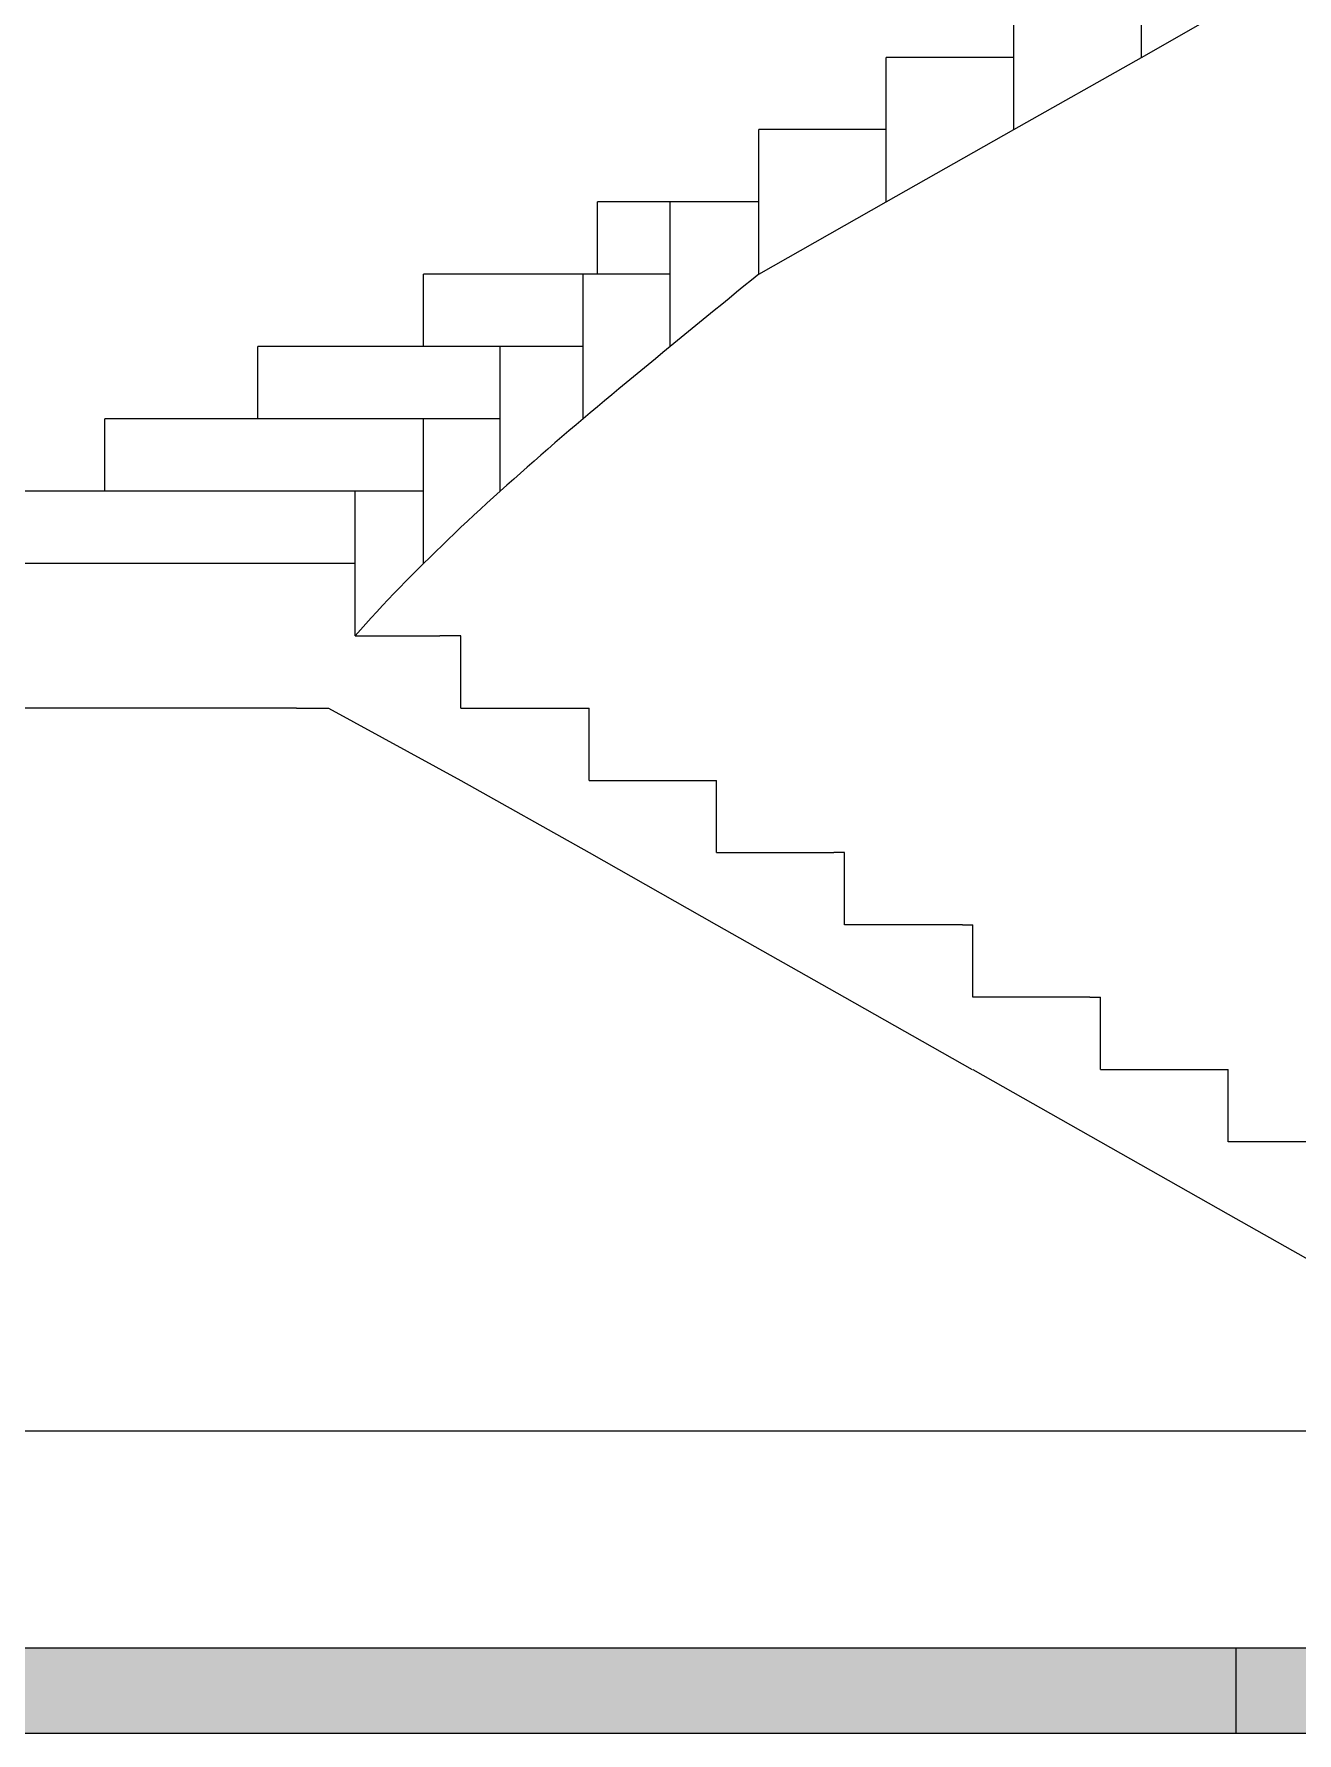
# Model space of a CAD drawing. Header units: metres. Extents: x 294 to 1101, y -498 to -355.
# Drawn here: x 612.499 to 615.47, y -471.395 to -467.4 of the extents above; entities that cross this region are included whole.
import ezdxf

# ---------------------------------------------------------------- set-up
doc = ezdxf.new("R2010")
doc.units = ezdxf.units.M
doc.layers.add('19-JARDINERIA', color=80, linetype='Continuous', lineweight=0)
doc.layers.add('wall', color=7, linetype='Continuous', lineweight=25)
doc.layers.add('SectionCutEdges', color=7, linetype='Continuous')

msp = doc.modelspace()

# ---------------------------------------------------------------- hatches: boundary and pattern name
at = {"layer": 'wall'}
h = msp.add_hatch(color=256, dxfattribs=at)
h.dxf.hatch_style = 1
h.paths.add_polyline_path([(615.3262, -471.1949), (615.143, -471.1949), (614.8457, -471.1949), (614.6853, -471.1949), (614.6423, -471.1949), (614.5417, -471.1949), (614.4315, -471.1949), (614.0984, -471.1949), (613.7671, -471.1949), (613.4389, -471.1949), (613.3219, -471.1949), (613.1152, -471.1949), (613.0181, -471.1949), (612.9717, -471.1949), (611.8644, -471.1949), (611.0483, -471.1949), (605.0948, -471.1949), (604.2469, -471.1949), (604.2469, -471.3949), (615.3262, -471.3949)])
h = msp.add_hatch(color=256, dxfattribs=at)
h.dxf.hatch_style = 1
h.paths.add_polyline_path([(630.3583, -471.1949), (626.3855, -471.1949), (625.9803, -471.1949), (625.9791, -471.1949), (625.9774, -471.1949), (625.9757, -471.1949), (625.9739, -471.1949), (625.9721, -471.1949), (625.9702, -471.1949), (625.9683, -471.1949), (625.9664, -471.1949), (625.9645, -471.1949), (625.9626, -471.1949), (625.9606, -471.1949), (625.9587, -471.1949), (625.9568, -471.1949), (625.9549, -471.1949), (625.9531, -471.1949), (625.9512, -471.1949), (625.9495, -471.1949), (625.9477, -471.1949), (625.9461, -471.1949), (625.9445, -471.1949), (625.943, -471.1949), (625.5182, -471.1949), (625.5167, -471.1949), (625.5154, -471.1949), (625.5141, -471.1949), (625.5129, -471.1949), (625.5119, -471.1949), (625.5109, -471.1949), (625.51, -471.1949), (625.5093, -471.1949), (625.5086, -471.1949), (625.5081, -471.1949), (625.5077, -471.1949), (625.5074, -471.1949), (625.5072, -471.1949), (625.5072, -471.1949), (625.1074, -471.1949), (620.6804, -471.1949), (618.3734, -471.1949), (617.7511, -471.1949), (617.4254, -471.1949), (617.4195, -471.1949), (617.4161, -471.1949), (617.4105, -471.1949), (617.4101, -471.1949), (617.1279, -471.1949), (617.1214, -471.1949), (617.1149, -471.1949), (617.1084, -471.1949), (617.102, -471.1949), (617.0958, -471.1949), (617.0897, -471.1949), (617.0837, -471.1949), (617.0779, -471.1949), (617.0724, -471.1949), (617.067, -471.1949), (617.0572, -471.1949), (617.0486, -471.1949), (617.0413, -471.1949), (617.0382, -471.1949), (617.0313, -471.1949), (617.0298, -471.1949), (617.0288, -471.1949), (617.0281, -471.1949), (617.0279, -471.1949), (615.3262, -471.1949), (615.3262, -471.3949), (630.3583, -471.3949)])

# ---------------------------------------------------------------- linework, layer by layer
for p, q in [((613.0644, -470.6849), (611.2483, -470.6849)), ((612.5318, -470.6849), (612.1382, -470.6849)), ((612.766, -470.6849), (612.4053, -470.6849)), ((612.5418, -470.6849), (612.4111, -470.6849)), ((612.579, -470.6849), (612.4513, -470.6849)), ((612.5976, -470.6849), (612.4714, -470.6849)), ((612.5266, -470.6849), (612.5264, -470.6849)), ((612.5264, -470.6849), (612.5264, -470.6849)), ((612.5269, -470.6849), (612.5266, -470.6849)), ((612.5273, -470.6849), (612.5269, -470.6849)), ((612.5278, -470.6849), (612.5273, -470.6849)), ((612.5285, -470.6849), (612.5278, -470.6849)), ((612.5292, -470.6849), (612.5285, -470.6849)), ((612.53, -470.6849), (612.5292, -470.6849)), ((612.531, -470.6849), (612.53, -470.6849)), ((612.5318, -470.6849), (612.531, -470.6849)), ((612.532, -470.6849), (612.5318, -470.6849)), ((612.5537, -470.6849), (612.5318, -470.6849)), ((612.5332, -470.6849), (612.532, -470.6849)), ((612.5344, -470.6849), (612.5332, -470.6849)), ((612.5357, -470.6849), (612.5344, -470.6849)), ((612.5371, -470.6849), (612.5357, -470.6849)), ((612.5385, -470.6849), (612.5371, -470.6849)), ((612.54, -470.6849), (612.5385, -470.6849)), ((612.5416, -470.6849), (612.54, -470.6849)), ((612.5432, -470.6849), (612.5416, -470.6849)), ((612.6642, -470.6849), (612.5418, -470.6849)), ((612.5449, -470.6849), (612.5432, -470.6849)), ((612.5466, -470.6849), (612.5449, -470.6849)), ((612.5484, -470.6849), (612.5466, -470.6849)), ((612.5501, -470.6849), (612.5484, -470.6849)), ((612.5519, -470.6849), (612.5501, -470.6849)), ((612.5537, -470.6849), (612.5519, -470.6849)), ((612.5555, -470.6849), (612.5537, -470.6849)), ((612.5756, -470.6849), (612.5537, -470.6849)), ((612.5707, -470.6849), (612.5537, -470.6849)), ((612.5573, -470.6849), (612.5555, -470.6849)), ((612.559, -470.6849), (612.5573, -470.6849)), ((612.5608, -470.6849), (612.559, -470.6849)), ((612.5625, -470.6849), (612.5608, -470.6849)), ((612.5641, -470.6849), (612.5625, -470.6849)), ((612.5658, -470.6849), (612.5641, -470.6849)), ((612.5674, -470.6849), (612.5658, -470.6849)), ((612.5689, -470.6849), (612.5674, -470.6849)), ((612.5703, -470.6849), (612.5689, -470.6849)), ((612.5707, -470.6849), (612.5703, -470.6849)), ((612.5717, -470.6849), (612.5707, -470.6849)), ((612.6356, -470.6849), (612.5707, -470.6849)), ((612.573, -470.6849), (612.5717, -470.6849)), ((612.5742, -470.6849), (612.573, -470.6849)), ((612.5754, -470.6849), (612.5742, -470.6849)), ((612.5764, -470.6849), (612.5754, -470.6849)), ((613.0435, -470.6849), (612.5756, -470.6849)), ((612.5774, -470.6849), (612.5764, -470.6849)), ((612.5782, -470.6849), (612.5774, -470.6849)), ((612.5789, -470.6849), (612.5782, -470.6849)), ((612.5796, -470.6849), (612.5789, -470.6849)), ((612.6986, -470.6849), (612.579, -470.6849)), ((612.5801, -470.6849), (612.5796, -470.6849)), ((612.5805, -470.6849), (612.5801, -470.6849)), ((612.5808, -470.6849), (612.5805, -470.6849)), ((612.581, -470.6849), (612.5808, -470.6849)), ((612.581, -470.6849), (612.581, -470.6849)), ((612.7158, -470.6849), (612.5976, -470.6849)), ((612.724, -470.6849), (612.6356, -470.6849)), ((612.6642, -470.6849), (612.6639, -470.6849)), ((612.6721, -470.6849), (612.6639, -470.6849)), ((612.6986, -470.6849), (612.6642, -470.6849)), ((612.6721, -470.6849), (612.6642, -470.6849)), ((612.6795, -470.6849), (612.6721, -470.6849)), ((612.729, -470.6849), (612.6721, -470.6849)), ((612.729, -470.6849), (612.6795, -470.6849)), ((612.7158, -470.6849), (612.6986, -470.6849)), ((612.7136, -470.6849), (612.6986, -470.6849)), ((612.8543, -470.6849), (612.7136, -470.6849)), ((613.0129, -470.6849), (612.7158, -470.6849)), ((612.7306, -470.6849), (612.7158, -470.6849)), ((612.766, -470.6849), (612.724, -470.6849)), ((612.8, -470.6849), (612.729, -470.6849)), ((612.8123, -470.6849), (612.729, -470.6849)), ((612.8697, -470.6849), (612.7306, -470.6849)), ((613.1904, -470.6849), (612.766, -470.6849)), ((612.8186, -470.6849), (612.766, -470.6849)), ((612.8123, -470.6849), (612.8, -470.6849)), ((612.8235, -470.6849), (612.8123, -470.6849)), ((612.8748, -470.6849), (612.8123, -470.6849)), ((612.9189, -470.6849), (612.8186, -470.6849)), ((612.8748, -470.6849), (612.8235, -470.6849)), ((613.0006, -470.6849), (612.8543, -470.6849)), ((613.0143, -470.6849), (612.8697, -470.6849)), ((612.9414, -470.6849), (612.8748, -470.6849)), ((612.9581, -470.6849), (612.8748, -470.6849)), ((613.0129, -470.6849), (612.9189, -470.6849)), ((612.9581, -470.6849), (612.9414, -470.6849)), ((612.9733, -470.6849), (612.9581, -470.6849)), ((613.0247, -470.6849), (612.9581, -470.6849)), ((613.0206, -470.6849), (612.9717, -470.6849)), ((613.0247, -470.6849), (612.9733, -470.6849)), ((613.0511, -470.6849), (613.0006, -470.6849)), ((613.3629, -470.6849), (613.0129, -470.6849)), ((613.0246, -470.6849), (613.0129, -470.6849)), ((613.0642, -470.6849), (613.0143, -470.6849)), ((613.0671, -470.6849), (613.0181, -470.6849)), ((613.0435, -470.6849), (613.0206, -470.6849)), ((613.025, -470.6849), (613.0244, -470.6849)), ((613.1352, -470.6849), (613.0246, -470.6849)), ((613.025, -470.6849), (613.0247, -470.6849)), ((613.0876, -470.6849), (613.025, -470.6849)), ((613.1088, -470.6849), (613.025, -470.6849)), ((613.0511, -470.6849), (613.025, -470.6849)), ((613.0671, -470.6849), (613.0435, -470.6849)), ((613.0742, -470.6849), (613.0435, -470.6849)), ((613.0642, -470.6849), (613.0511, -470.6849)), ((613.152, -470.6849), (613.0511, -470.6849)), ((613.2898, -470.6849), (613.0642, -470.6849)), ((613.1639, -470.6849), (613.0642, -470.6849)), ((614.2644, -470.6849), (613.0644, -470.6849)), ((613.1152, -470.6849), (613.0671, -470.6849)), ((613.0693, -470.6849), (613.0671, -470.6849)), ((613.1252, -470.6849), (613.0693, -470.6849)), ((613.1322, -470.6849), (613.0742, -470.6849)), ((613.1088, -470.6849), (613.0876, -470.6849)), ((613.1282, -470.6849), (613.1088, -470.6849)), ((613.1785, -470.6849), (613.1088, -470.6849)), ((613.1673, -470.6849), (613.1152, -470.6849)), ((613.1679, -470.6849), (613.1152, -470.6849)), ((613.1297, -470.6849), (613.1152, -470.6849)), ((613.1855, -470.6849), (613.1252, -470.6849)), ((613.1785, -470.6849), (613.1282, -470.6849)), ((613.1371, -470.6849), (613.1297, -470.6849)), ((613.1904, -470.6849), (613.1322, -470.6849)), ((613.2502, -470.6849), (613.1352, -470.6849)), ((613.1588, -470.6849), (613.1371, -470.6849)), ((613.3076, -470.6849), (613.152, -470.6849)), ((613.1901, -470.6849), (613.1588, -470.6849)), ((613.3177, -470.6849), (613.1639, -470.6849)), ((613.1679, -470.6849), (613.1673, -470.6849)), ((613.1869, -470.6849), (613.1679, -470.6849)), ((613.1685, -470.6849), (613.1679, -470.6849)), ((613.1869, -470.6849), (613.1685, -470.6849)), ((613.2379, -470.6849), (613.1785, -470.6849)), ((613.2639, -470.6849), (613.1785, -470.6849)), ((613.2117, -470.6849), (613.1855, -470.6849)), ((613.2235, -470.6849), (613.1869, -470.6849)), ((613.2248, -470.6849), (613.1869, -470.6849)), ((613.2019, -470.6849), (613.1901, -470.6849)), ((613.2117, -470.6849), (613.1904, -470.6849)), ((613.1944, -470.6849), (613.1904, -470.6849)), ((613.2606, -470.6849), (613.1944, -470.6849)), ((613.253, -470.6849), (613.2117, -470.6849)), ((613.2499, -470.6849), (613.2117, -470.6849)), ((613.2248, -470.6849), (613.2235, -470.6849)), ((613.2491, -470.6849), (613.2248, -470.6849)), ((613.2261, -470.6849), (613.2248, -470.6849)), ((613.2491, -470.6849), (613.2261, -470.6849)), ((613.2639, -470.6849), (613.2379, -470.6849)), ((613.2835, -470.6849), (613.2491, -470.6849)), ((613.2857, -470.6849), (613.2491, -470.6849)), ((613.3183, -470.6849), (613.2499, -470.6849)), ((613.2898, -470.6849), (613.2502, -470.6849)), ((613.3304, -470.6849), (613.2606, -470.6849)), ((613.2875, -470.6849), (613.2639, -470.6849)), ((613.336, -470.6849), (613.2639, -470.6849)), ((613.2857, -470.6849), (613.2835, -470.6849)), ((613.3132, -470.6849), (613.2857, -470.6849)), ((613.2877, -470.6849), (613.2857, -470.6849)), ((613.336, -470.6849), (613.2875, -470.6849)), ((613.3132, -470.6849), (613.2877, -470.6849)), ((613.5552, -470.6849), (613.2898, -470.6849)), ((613.369, -470.6849), (613.2898, -470.6849)), ((613.4316, -470.6849), (613.3076, -470.6849)), ((613.3471, -470.6849), (613.3132, -470.6849)), ((613.3502, -470.6849), (613.3132, -470.6849)), ((613.4402, -470.6849), (613.3177, -470.6849)), ((613.3799, -470.6849), (613.3183, -470.6849)), ((613.3629, -470.6849), (613.3304, -470.6849)), ((613.3918, -470.6849), (613.336, -470.6849)), ((613.4144, -470.6849), (613.336, -470.6849)), ((613.3502, -470.6849), (613.3471, -470.6849)), ((613.3803, -470.6849), (613.3502, -470.6849)), ((613.3531, -470.6849), (613.3502, -470.6849)), ((613.3803, -470.6849), (613.3531, -470.6849)), ((613.3799, -470.6849), (613.3629, -470.6849)), ((613.4036, -470.6849), (613.3629, -470.6849)), ((613.4913, -470.6849), (613.369, -470.6849)), ((613.4141, -470.6849), (613.3799, -470.6849)), ((613.3903, -470.6849), (613.3799, -470.6849)), ((613.4141, -470.6849), (613.3803, -470.6849)), ((613.4182, -470.6849), (613.3803, -470.6849)), ((613.4656, -470.6849), (613.3903, -470.6849)), ((613.4143, -470.6849), (613.3918, -470.6849)), ((613.4799, -470.6849), (613.4036, -470.6849)), ((613.4143, -470.6849), (613.4141, -470.6849)), ((613.4182, -470.6849), (613.4141, -470.6849)), ((613.4144, -470.6849), (613.4143, -470.6849)), ((613.4226, -470.6849), (613.4143, -470.6849)), ((613.4316, -470.6849), (613.4144, -470.6849)), ((613.4226, -470.6849), (613.4144, -470.6849)), ((613.4503, -470.6849), (613.4182, -470.6849)), ((613.4219, -470.6849), (613.4182, -470.6849)), ((613.4503, -470.6849), (613.4219, -470.6849)), ((613.4506, -470.6849), (613.4226, -470.6849)), ((613.4967, -470.6849), (613.4226, -470.6849)), ((613.467, -470.6849), (613.4316, -470.6849)), ((613.4402, -470.6849), (613.4316, -470.6849)), ((613.5887, -470.6849), (613.4402, -470.6849)), ((613.4752, -470.6849), (613.4402, -470.6849)), ((613.4532, -470.6849), (613.4422, -470.6849)), ((613.4842, -470.6849), (613.4503, -470.6849)), ((613.4892, -470.6849), (613.4503, -470.6849)), ((613.4967, -470.6849), (613.4506, -470.6849)), ((613.4589, -470.6849), (613.4532, -470.6849)), ((613.4779, -470.6849), (613.4589, -470.6849)), ((613.5438, -470.6849), (613.4656, -470.6849)), ((613.6293, -470.6849), (613.467, -470.6849)), ((613.6356, -470.6849), (613.4752, -470.6849)), ((613.5017, -470.6849), (613.4779, -470.6849)), ((613.5552, -470.6849), (613.4799, -470.6849)), ((613.4892, -470.6849), (613.4842, -470.6849)), ((613.5231, -470.6849), (613.4892, -470.6849)), ((613.494, -470.6849), (613.4892, -470.6849)), ((613.5887, -470.6849), (613.4913, -470.6849)), ((613.5231, -470.6849), (613.494, -470.6849)), ((613.5487, -470.6849), (613.4967, -470.6849)), ((613.5844, -470.6849), (613.4967, -470.6849)), ((613.5036, -470.6849), (613.5017, -470.6849)), ((613.557, -470.6849), (613.5231, -470.6849)), ((613.5631, -470.6849), (613.5231, -470.6849)), ((613.5685, -470.6849), (613.5438, -470.6849)), ((613.5844, -470.6849), (613.5487, -470.6849)), ((613.5685, -470.6849), (613.5552, -470.6849)), ((613.5591, -470.6849), (613.5552, -470.6849)), ((613.5631, -470.6849), (613.557, -470.6849)), ((613.6406, -470.6849), (613.5591, -470.6849)), ((613.5986, -470.6849), (613.5631, -470.6849)), ((613.5689, -470.6849), (613.5631, -470.6849)), ((613.5944, -470.6849), (613.5685, -470.6849)), ((613.6247, -470.6849), (613.5685, -470.6849)), ((613.5986, -470.6849), (613.5689, -470.6849)), ((613.6168, -470.6849), (613.5844, -470.6849)), ((613.6599, -470.6849), (613.5844, -470.6849)), ((613.7636, -470.6849), (613.5887, -470.6849)), ((613.6165, -470.6849), (613.5887, -470.6849)), ((613.6324, -470.6849), (613.5986, -470.6849)), ((613.6395, -470.6849), (613.5986, -470.6849)), ((613.744, -470.6849), (613.6165, -470.6849)), ((613.6599, -470.6849), (613.6168, -470.6849)), ((613.7079, -470.6849), (613.6247, -470.6849)), ((613.7939, -470.6849), (613.6293, -470.6849)), ((613.6395, -470.6849), (613.6324, -470.6849)), ((613.7983, -470.6849), (613.6356, -470.6849)), ((613.6763, -470.6849), (613.6395, -470.6849)), ((613.6463, -470.6849), (613.6395, -470.6849)), ((613.7243, -470.6849), (613.6406, -470.6849)), ((613.6763, -470.6849), (613.6463, -470.6849)), ((613.708, -470.6849), (613.6599, -470.6849)), ((613.7486, -470.6849), (613.6599, -470.6849)), ((613.7099, -470.6849), (613.6763, -470.6849)), ((613.7181, -470.6849), (613.6763, -470.6849)), ((613.7722, -470.6849), (613.7079, -470.6849)), ((613.7486, -470.6849), (613.708, -470.6849)), ((613.7181, -470.6849), (613.7099, -470.6849)), ((613.756, -470.6849), (613.7181, -470.6849)), ((613.726, -470.6849), (613.7181, -470.6849)), ((613.7636, -470.6849), (613.7243, -470.6849)), ((613.756, -470.6849), (613.726, -470.6849)), ((613.8734, -470.6849), (613.744, -470.6849)), ((613.7852, -470.6849), (613.7486, -470.6849)), ((613.8231, -470.6849), (613.7486, -470.6849)), ((613.7892, -470.6849), (613.756, -470.6849)), ((613.7986, -470.6849), (613.756, -470.6849)), ((613.7674, -470.6849), (613.7587, -470.6849)), ((613.7722, -470.6849), (613.7636, -470.6849)), ((613.8098, -470.6849), (613.7636, -470.6849)), ((613.7719, -470.6849), (613.7674, -470.6849)), ((613.79, -470.6849), (613.7719, -470.6849)), ((613.7892, -470.6849), (613.7722, -470.6849)), ((613.7931, -470.6849), (613.7722, -470.6849)), ((613.823, -470.6849), (613.7852, -470.6849)), ((613.7986, -470.6849), (613.7892, -470.6849)), ((613.8041, -470.6849), (613.79, -470.6849)), ((613.8798, -470.6849), (613.7931, -470.6849)), ((613.8309, -470.6849), (613.7939, -470.6849)), ((613.8348, -470.6849), (613.7983, -470.6849)), ((613.8374, -470.6849), (613.7986, -470.6849)), ((613.8075, -470.6849), (613.7986, -470.6849)), ((613.8374, -470.6849), (613.8075, -470.6849)), ((613.8967, -470.6849), (613.8098, -470.6849)), ((613.823, -470.6849), (613.8229, -470.6849)), ((613.8251, -470.6849), (613.823, -470.6849)), ((613.8251, -470.6849), (613.8231, -470.6849)), ((613.8309, -470.6849), (613.8231, -470.6849)), ((613.8691, -470.6849), (613.8251, -470.6849)), ((613.9145, -470.6849), (613.8251, -470.6849)), ((613.9601, -470.6849), (613.8309, -470.6849)), ((613.8348, -470.6849), (613.8309, -470.6849)), ((613.9024, -470.6849), (613.8348, -470.6849)), ((613.9625, -470.6849), (613.8348, -470.6849)), ((613.8701, -470.6849), (613.8374, -470.6849)), ((613.8806, -470.6849), (613.8374, -470.6849)), ((613.9145, -470.6849), (613.8691, -470.6849)), ((613.8806, -470.6849), (613.8701, -470.6849)), ((613.9024, -470.6849), (613.8734, -470.6849)), ((613.9678, -470.6849), (613.8798, -470.6849)), ((613.9201, -470.6849), (613.8806, -470.6849)), ((613.8906, -470.6849), (613.8806, -470.6849)), ((613.9201, -470.6849), (613.8906, -470.6849)), ((613.9819, -470.6849), (613.8967, -470.6849)), ((613.9819, -470.6849), (613.9024, -470.6849)), ((614.0039, -470.6849), (613.9024, -470.6849)), ((613.9553, -470.6849), (613.9145, -470.6849)), ((613.9916, -470.6849), (613.9145, -470.6849)), ((613.9522, -470.6849), (613.9201, -470.6849)), ((613.9637, -470.6849), (613.9201, -470.6849)), ((613.9637, -470.6849), (613.9522, -470.6849)), ((613.9916, -470.6849), (613.9553, -470.6849)), ((614.1272, -470.6849), (613.9601, -470.6849)), ((614.1276, -470.6849), (613.9625, -470.6849)), ((614.0038, -470.6849), (613.9637, -470.6849)), ((613.9748, -470.6849), (613.9637, -470.6849)), ((613.9859, -470.6849), (613.9678, -470.6849)), ((614.0038, -470.6849), (613.9748, -470.6849)), ((613.9859, -470.6849), (613.9819, -470.6849)), ((613.9847, -470.6849), (613.9819, -470.6849)), ((614.0735, -470.6849), (613.9847, -470.6849)), ((613.9936, -470.6849), (613.9859, -470.6849)), ((614.0566, -470.6849), (613.9859, -470.6849)), ((614.0313, -470.6849), (613.9916, -470.6849)), ((614.0816, -470.6849), (613.9916, -470.6849)), ((614.0352, -470.6849), (614.0038, -470.6849)), ((614.0478, -470.6849), (614.0038, -470.6849)), ((614.1352, -470.6849), (614.0039, -470.6849)), ((614.0816, -470.6849), (614.0313, -470.6849)), ((614.0478, -470.6849), (614.0352, -470.6849)), ((614.0882, -470.6849), (614.0478, -470.6849)), ((614.0599, -470.6849), (614.0478, -470.6849)), ((614.1459, -470.6849), (614.0566, -470.6849)), ((614.0882, -470.6849), (614.0599, -470.6849)), ((614.0758, -470.6849), (614.0686, -470.6849)), ((614.1626, -470.6849), (614.0735, -470.6849)), ((614.0795, -470.6849), (614.0758, -470.6849)), ((614.0984, -470.6849), (614.0795, -470.6849)), ((614.1263, -470.6849), (614.0816, -470.6849)), ((614.1587, -470.6849), (614.0816, -470.6849)), ((614.1187, -470.6849), (614.0882, -470.6849)), ((614.1323, -470.6849), (614.0882, -470.6849)), ((614.1043, -470.6849), (614.0984, -470.6849)), ((614.1323, -470.6849), (614.1187, -470.6849)), ((614.1587, -470.6849), (614.1263, -470.6849)), ((614.2387, -470.6849), (614.1272, -470.6849)), ((614.2378, -470.6849), (614.1276, -470.6849)), ((614.1729, -470.6849), (614.1323, -470.6849)), ((614.1454, -470.6849), (614.1323, -470.6849)), ((614.2228, -470.6849), (614.1352, -470.6849)), ((614.1729, -470.6849), (614.1454, -470.6849)), ((614.2041, -470.6849), (614.1459, -470.6849)), ((614.194, -470.6849), (614.1587, -470.6849)), ((614.2404, -470.6849), (614.1587, -470.6849)), ((614.205, -470.6849), (614.1626, -470.6849)), ((614.2024, -470.6849), (614.1729, -470.6849)), ((614.2169, -470.6849), (614.1729, -470.6849)), ((614.2404, -470.6849), (614.194, -470.6849)), ((614.2169, -470.6849), (614.2024, -470.6849)), ((614.2352, -470.6849), (614.2041, -470.6849)), ((614.2517, -470.6849), (614.205, -470.6849)), ((614.2575, -470.6849), (614.2169, -470.6849)), ((614.2309, -470.6849), (614.2169, -470.6849)), ((614.2666, -470.6849), (614.2228, -470.6849)), ((614.2575, -470.6849), (614.2309, -470.6849)), ((614.3242, -470.6849), (614.2352, -470.6849)), ((614.2929, -470.6849), (614.2378, -470.6849)), ((614.2944, -470.6849), (614.2387, -470.6849)), ((614.2492, -470.6849), (614.2404, -470.6849)), ((614.2492, -470.6849), (614.2404, -470.6849)), ((614.2975, -470.6849), (614.2492, -470.6849)), ((614.3258, -470.6849), (614.2492, -470.6849)), ((614.3405, -470.6849), (614.2517, -470.6849)), ((614.286, -470.6849), (614.2575, -470.6849)), ((614.3013, -470.6849), (614.2575, -470.6849)), ((615.4393, -470.6849), (614.2644, -470.6849)), ((614.3975, -470.6849), (614.2666, -470.6849)), ((614.3013, -470.6849), (614.286, -470.6849)), ((614.4576, -470.6849), (614.2929, -470.6849)), ((614.4611, -470.6849), (614.2944, -470.6849)), ((614.3258, -470.6849), (614.2975, -470.6849)), ((614.3418, -470.6849), (614.3013, -470.6849)), ((614.3162, -470.6849), (614.3013, -470.6849)), ((614.3418, -470.6849), (614.3162, -470.6849)), ((614.4126, -470.6849), (614.3242, -470.6849)), ((614.3566, -470.6849), (614.3258, -470.6849)), ((614.4166, -470.6849), (614.3258, -470.6849)), ((614.4271, -470.6849), (614.3405, -470.6849)), ((614.369, -470.6849), (614.3418, -470.6849)), ((614.3852, -470.6849), (614.3418, -470.6849)), ((614.4166, -470.6849), (614.3566, -470.6849)), ((614.3852, -470.6849), (614.369, -470.6849)), ((614.3807, -470.6849), (614.3743, -470.6849)), ((614.384, -470.6849), (614.3807, -470.6849)), ((614.4004, -470.6849), (614.384, -470.6849)), ((614.4253, -470.6849), (614.3852, -470.6849)), ((614.4009, -470.6849), (614.3852, -470.6849)), ((614.5274, -470.6849), (614.3975, -470.6849)), ((614.4052, -470.6849), (614.4004, -470.6849)), ((614.4253, -470.6849), (614.4009, -470.6849)), ((614.4215, -470.6849), (614.4126, -470.6849)), ((614.4681, -470.6849), (614.4166, -470.6849)), ((614.4923, -470.6849), (614.4166, -470.6849)), ((614.4999, -470.6849), (614.4215, -470.6849)), ((614.4512, -470.6849), (614.4253, -470.6849)), ((614.4681, -470.6849), (614.4253, -470.6849)), ((614.4285, -470.6849), (614.4271, -470.6849)), ((614.5155, -470.6849), (614.4285, -470.6849)), ((614.4681, -470.6849), (614.4512, -470.6849)), ((614.6211, -470.6849), (614.4576, -470.6849)), ((614.6265, -470.6849), (614.4611, -470.6849)), ((614.5076, -470.6849), (614.4681, -470.6849)), ((614.4923, -470.6849), (614.4681, -470.6849)), ((614.4845, -470.6849), (614.4681, -470.6849)), ((614.5076, -470.6849), (614.4845, -470.6849)), ((614.5184, -470.6849), (614.4923, -470.6849)), ((614.5832, -470.6849), (614.4923, -470.6849)), ((614.5857, -470.6849), (614.4999, -470.6849)), ((614.5322, -470.6849), (614.5076, -470.6849)), ((614.5497, -470.6849), (614.5076, -470.6849)), ((614.6011, -470.6849), (614.5155, -470.6849)), ((614.5832, -470.6849), (614.5184, -470.6849)), ((614.5417, -470.6849), (614.5274, -470.6849)), ((614.5497, -470.6849), (614.5322, -470.6849)), ((614.6558, -470.6849), (614.5417, -470.6849)), ((614.5886, -470.6849), (614.5497, -470.6849)), ((614.5668, -470.6849), (614.5497, -470.6849)), ((614.5886, -470.6849), (614.5668, -470.6849)), ((614.6374, -470.6849), (614.5832, -470.6849)), ((614.656, -470.6849), (614.5832, -470.6849)), ((614.632, -470.6849), (614.5857, -470.6849)), ((614.6118, -470.6849), (614.5886, -470.6849)), ((614.6473, -470.6849), (614.5886, -470.6849)), ((614.6423, -470.6849), (614.6011, -470.6849)), ((614.6391, -470.6849), (614.6211, -470.6849)), ((614.6447, -470.6849), (614.6265, -470.6849)), ((614.6698, -470.6849), (614.632, -470.6849)), ((614.656, -470.6849), (614.6374, -470.6849)), ((614.7826, -470.6849), (614.6391, -470.6849)), ((614.6848, -470.6849), (614.6423, -470.6849)), ((614.79, -470.6849), (614.6447, -470.6849)), ((614.7258, -470.6849), (614.6473, -470.6849)), ((614.7821, -470.6849), (614.6558, -470.6849)), ((614.6573, -470.6849), (614.656, -470.6849)), ((614.6573, -470.6849), (614.656, -470.6849)), ((614.6789, -470.6849), (614.6573, -470.6849)), ((614.7487, -470.6849), (614.6573, -470.6849)), ((614.6628, -470.6849), (614.6619, -470.6849)), ((614.6837, -470.6849), (614.6628, -470.6849)), ((614.7517, -470.6849), (614.6698, -470.6849)), ((614.6824, -470.6849), (614.6768, -470.6849)), ((614.7487, -470.6849), (614.6789, -470.6849)), ((614.6845, -470.6849), (614.6824, -470.6849)), ((614.6845, -470.6849), (614.6837, -470.6849)), ((614.6853, -470.6849), (614.6845, -470.6849)), ((614.6867, -470.6849), (614.6845, -470.6849)), ((614.7665, -470.6849), (614.6848, -470.6849)), ((614.7056, -470.6849), (614.6853, -470.6849)), ((614.6911, -470.6849), (614.6867, -470.6849)), ((614.6936, -470.6849), (614.6911, -470.6849)), ((614.7376, -470.6849), (614.6936, -470.6849)), ((614.7065, -470.6849), (614.7056, -470.6849)), ((614.8018, -470.6849), (614.7258, -470.6849)), ((614.8018, -470.6849), (614.7376, -470.6849)), ((614.8046, -470.6849), (614.7487, -470.6849)), ((614.8204, -470.6849), (614.7487, -470.6849)), ((614.8311, -470.6849), (614.7517, -470.6849)), ((614.8457, -470.6849), (614.7665, -470.6849)), ((614.8508, -470.6849), (614.7821, -470.6849)), ((614.9415, -470.6849), (614.7826, -470.6849)), ((614.9507, -470.6849), (614.79, -470.6849)), ((614.8204, -470.6849), (614.8046, -470.6849)), ((614.8374, -470.6849), (614.8204, -470.6849)), ((614.9126, -470.6849), (614.8204, -470.6849)), ((614.9126, -470.6849), (614.8374, -470.6849)), ((614.9058, -470.6849), (614.8508, -470.6849)), ((615.0262, -470.6849), (614.9058, -470.6849)), ((614.9692, -470.6849), (614.9126, -470.6849)), ((614.9808, -470.6849), (614.9126, -470.6849)), ((615.0279, -470.6849), (614.9415, -470.6849)), ((615.0381, -470.6849), (614.9507, -470.6849)), ((614.9808, -470.6849), (614.9692, -470.6849)), ((614.9823, -470.6849), (614.9769, -470.6849)), ((614.9933, -470.6849), (614.9808, -470.6849)), ((615.0587, -470.6849), (614.9808, -470.6849)), ((614.9851, -470.6849), (614.9823, -470.6849)), ((615.0056, -470.6849), (614.9851, -470.6849)), ((615.0587, -470.6849), (614.9933, -470.6849)), ((615.0067, -470.6849), (615.0056, -470.6849)), ((615.1025, -470.6849), (615.0262, -470.6849)), ((615.097, -470.6849), (615.0279, -470.6849)), ((615.0601, -470.6849), (615.0349, -470.6849)), ((615.1081, -470.6849), (615.0381, -470.6849)), ((615.0754, -470.6849), (615.0587, -470.6849)), ((615.0754, -470.6849), (615.0587, -470.6849)), ((615.143, -470.6849), (615.0601, -470.6849)), ((615.1302, -470.6849), (615.0754, -470.6849)), ((615.1378, -470.6849), (615.0754, -470.6849)), ((615.2486, -470.6849), (615.097, -470.6849)), ((615.1025, -470.6849), (615.1018, -470.6849)), ((615.1266, -470.6849), (615.1025, -470.6849)), ((615.143, -470.6849), (615.1025, -470.6849)), ((615.2614, -470.6849), (615.1081, -470.6849)), ((615.1587, -470.6849), (615.1266, -470.6849)), ((615.1378, -470.6849), (615.1302, -470.6849)), ((615.1459, -470.6849), (615.1378, -470.6849)), ((615.24, -470.6849), (615.1378, -470.6849)), ((615.143, -470.6849), (615.143, -470.6849)), ((615.24, -470.6849), (615.1459, -470.6849)), ((615.2872, -470.6849), (615.24, -470.6849)), ((615.2908, -470.6849), (615.24, -470.6849)), ((615.3955, -470.6849), (615.2486, -470.6849)), ((615.4101, -470.6849), (615.2614, -470.6849)), ((615.2801, -470.6849), (615.2747, -470.6849)), ((615.2829, -470.6849), (615.2801, -470.6849)), ((615.305, -470.6849), (615.2829, -470.6849)), ((615.2908, -470.6849), (615.2872, -470.6849)), ((615.2948, -470.6849), (615.2908, -470.6849)), ((615.4393, -470.6849), (615.2908, -470.6849)), ((615.4393, -470.6849), (615.2948, -470.6849)), ((615.3067, -470.6849), (615.305, -470.6849)), ((616.1985, -470.6849), (615.4393, -470.6849)), ((605.0948, -471.1949), (632.806, -471.1949)), ((605.0948, -471.1949), (632.806, -471.1949)), ((611.0483, -471.1949), (613.0644, -471.1949)), ((611.1483, -471.1949), (613.0644, -471.1949)), ((611.8644, -471.1949), (613.0644, -471.1949)), ((612.5264, -471.1949), (612.5266, -471.1949)), ((612.5264, -471.1949), (612.5264, -471.1949)), ((612.5266, -471.1949), (612.5269, -471.1949)), ((612.5269, -471.1949), (612.5273, -471.1949)), ((612.5273, -471.1949), (612.5278, -471.1949)), ((612.5278, -471.1949), (612.5285, -471.1949)), ((612.5285, -471.1949), (612.5292, -471.1949)), ((612.5292, -471.1949), (612.53, -471.1949)), ((612.53, -471.1949), (612.531, -471.1949)), ((612.531, -471.1949), (612.532, -471.1949)), ((612.532, -471.1949), (612.5332, -471.1949)), ((612.5332, -471.1949), (612.5344, -471.1949)), ((612.5344, -471.1949), (612.5357, -471.1949)), ((612.5357, -471.1949), (612.5371, -471.1949)), ((612.5371, -471.1949), (612.5385, -471.1949)), ((612.5385, -471.1949), (612.54, -471.1949)), ((612.54, -471.1949), (612.5416, -471.1949)), ((612.5416, -471.1949), (612.5432, -471.1949)), ((612.5432, -471.1949), (612.5449, -471.1949)), ((612.5449, -471.1949), (612.5466, -471.1949)), ((612.5466, -471.1949), (612.5484, -471.1949)), ((612.5484, -471.1949), (612.5501, -471.1949)), ((612.5501, -471.1949), (612.5519, -471.1949)), ((612.5519, -471.1949), (612.5537, -471.1949)), ((612.5537, -471.1949), (612.5555, -471.1949)), ((612.5555, -471.1949), (612.5573, -471.1949)), ((612.5573, -471.1949), (612.559, -471.1949)), ((612.559, -471.1949), (612.5608, -471.1949)), ((612.5608, -471.1949), (612.5625, -471.1949)), ((612.5625, -471.1949), (612.5641, -471.1949)), ((612.5641, -471.1949), (612.5658, -471.1949)), ((612.5658, -471.1949), (612.5674, -471.1949)), ((612.5674, -471.1949), (612.5689, -471.1949)), ((612.5689, -471.1949), (612.5703, -471.1949)), ((612.5703, -471.1949), (612.5717, -471.1949)), ((612.5717, -471.1949), (612.573, -471.1949)), ((612.573, -471.1949), (612.5742, -471.1949)), ((612.5742, -471.1949), (612.5754, -471.1949)), ((612.5754, -471.1949), (612.5756, -471.1949)), ((612.5756, -471.1949), (612.5764, -471.1949)), ((612.5764, -471.1949), (612.5774, -471.1949)), ((612.5774, -471.1949), (612.5782, -471.1949)), ((612.5782, -471.1949), (612.5789, -471.1949)), ((612.5789, -471.1949), (612.5796, -471.1949)), ((612.5796, -471.1949), (612.5801, -471.1949)), ((612.5801, -471.1949), (612.5805, -471.1949)), ((612.5805, -471.1949), (612.5808, -471.1949)), ((612.5808, -471.1949), (612.581, -471.1949)), ((612.581, -471.1949), (612.581, -471.1949)), ((612.9717, -471.1949), (613.1371, -471.1949)), ((613.0181, -471.1949), (613.1297, -471.1949)), ((613.0644, -471.1949), (613.1644, -471.1949)), ((613.1152, -471.1949), (613.4389, -471.1949)), ((613.1297, -471.1949), (613.3219, -471.1949)), ((613.1371, -471.1949), (613.2801, -471.1949)), ((613.1644, -471.1949), (613.2644, -471.1949)), ((613.2644, -471.1949), (617.1316, -471.1949)), ((613.2644, -471.1949), (617.1029, -471.1949)), ((613.2644, -471.1949), (616.6316, -471.1949)), ((613.2801, -471.1949), (613.4589, -471.1949)), ((613.3219, -471.1949), (613.4532, -471.1949)), ((613.4389, -471.1949), (613.7671, -471.1949)), ((613.4532, -471.1949), (613.6299, -471.1949)), ((613.4589, -471.1949), (613.593, -471.1949)), ((613.593, -471.1949), (613.7719, -471.1949)), ((613.6299, -471.1949), (613.7674, -471.1949)), ((613.7671, -471.1949), (614.0984, -471.1949)), ((613.7674, -471.1949), (613.9412, -471.1949)), ((613.7719, -471.1949), (613.9093, -471.1949)), ((613.9093, -471.1949), (614.0795, -471.1949)), ((613.9412, -471.1949), (614.0758, -471.1949)), ((614.0758, -471.1949), (614.2545, -471.1949)), ((614.0795, -471.1949), (614.2279, -471.1949)), ((614.0984, -471.1949), (614.4315, -471.1949)), ((614.1465, -471.1949), (614.4021, -471.1949)), ((614.2024, -471.1949), (614.2041, -471.1949)), ((614.2041, -471.1949), (614.205, -471.1949)), ((614.205, -471.1949), (614.2228, -471.1949)), ((614.2228, -471.1949), (614.2378, -471.1949)), ((614.2279, -471.1949), (614.384, -471.1949)), ((614.2378, -471.1949), (614.2387, -471.1949)), ((614.2387, -471.1949), (614.2404, -471.1949)), ((614.2404, -471.1949), (614.2405, -471.1949)), ((614.2545, -471.1949), (614.3807, -471.1949)), ((614.3807, -471.1949), (614.5687, -471.1949)), ((614.384, -471.1949), (614.5475, -471.1949)), ((614.4102, -471.1949), (614.4215, -471.1949)), ((614.4215, -471.1949), (614.4271, -471.1949)), ((614.4271, -471.1949), (614.5417, -471.1949)), ((614.4315, -471.1949), (614.6936, -471.1949)), ((614.4352, -471.1949), (616.2172, -471.1949)), ((614.4352, -471.1949), (614.7607, -471.1949)), ((614.5417, -471.1949), (614.6391, -471.1949)), ((614.5475, -471.1949), (614.6837, -471.1949)), ((614.5661, -471.1949), (614.5663, -471.1949)), ((614.5663, -471.1949), (614.5669, -471.1949)), ((614.5669, -471.1949), (614.568, -471.1949)), ((614.568, -471.1949), (614.5695, -471.1949)), ((614.5687, -471.1949), (614.6824, -471.1949)), ((614.5695, -471.1949), (614.5714, -471.1949)), ((614.5714, -471.1949), (614.5737, -471.1949)), ((614.5737, -471.1949), (614.5764, -471.1949)), ((614.5764, -471.1949), (614.5795, -471.1949)), ((614.5795, -471.1949), (614.5829, -471.1949)), ((614.5829, -471.1949), (614.5867, -471.1949)), ((614.5867, -471.1949), (614.5909, -471.1949)), ((614.5909, -471.1949), (614.5954, -471.1949)), ((614.5954, -471.1949), (614.6001, -471.1949)), ((614.6001, -471.1949), (614.6052, -471.1949)), ((614.6052, -471.1949), (614.6105, -471.1949)), ((614.6105, -471.1949), (614.6161, -471.1949)), ((614.6118, -471.1949), (614.632, -471.1949)), ((614.6161, -471.1949), (614.6219, -471.1949)), ((614.6219, -471.1949), (614.6278, -471.1949)), ((614.6278, -471.1949), (614.6339, -471.1949)), ((614.632, -471.1949), (614.6423, -471.1949)), ((614.6339, -471.1949), (614.6402, -471.1949)), ((614.6391, -471.1949), (614.6447, -471.1949)), ((614.6402, -471.1949), (614.6466, -471.1949)), ((614.6423, -471.1949), (614.8508, -471.1949)), ((614.6447, -471.1949), (614.656, -471.1949)), ((614.6466, -471.1949), (614.653, -471.1949)), ((614.653, -471.1949), (614.6595, -471.1949)), ((614.656, -471.1949), (614.6561, -471.1949)), ((614.6595, -471.1949), (614.6661, -471.1949)), ((614.6661, -471.1949), (615.9765, -471.1949)), ((614.6824, -471.1949), (614.6867, -471.1949)), ((614.6837, -471.1949), (614.6853, -471.1949)), ((614.6853, -471.1949), (614.8669, -471.1949)), ((614.6867, -471.1949), (614.8827, -471.1949)), ((614.6936, -471.1949), (614.7648, -471.1949)), ((614.7648, -471.1949), (615.097, -471.1949)), ((614.8018, -471.1949), (614.8311, -471.1949)), ((614.8311, -471.1949), (614.8457, -471.1949)), ((614.8457, -471.1949), (615.143, -471.1949)), ((614.8508, -471.1949), (615.0279, -471.1949)), ((614.8669, -471.1949), (614.9851, -471.1949)), ((614.8827, -471.1949), (614.9823, -471.1949)), ((614.9823, -471.1949), (615.1953, -471.1949)), ((614.9851, -471.1949), (615.185, -471.1949)), ((615.0279, -471.1949), (615.0381, -471.1949)), ((615.0349, -471.1949), (615.1018, -471.1949)), ((615.0381, -471.1949), (615.0587, -471.1949)), ((615.0587, -471.1949), (615.0591, -471.1949)), ((615.0587, -471.1949), (615.0587, -471.1949)), ((615.097, -471.1949), (615.4268, -471.1949)), ((615.143, -471.1949), (615.1587, -471.1949)), ((615.143, -471.1949), (615.3955, -471.1949)), ((615.185, -471.1949), (615.2829, -471.1949)), ((615.1953, -471.1949), (615.2801, -471.1949)), ((615.2801, -471.1949), (615.5054, -471.1949)), ((615.2829, -471.1949), (615.5005, -471.1949)), ((615.3955, -471.1949), (615.4101, -471.1949)), ((615.4101, -471.1949), (615.4393, -471.1949)), ((615.4268, -471.1949), (615.7527, -471.1949)), ((604.2469, -471.3949), (642.8579, -471.3949))]:
    msp.add_line(p, q)
at = {"layer": '19-JARDINERIA', "color": 251}
for p, q in [((615.1038, -467.4549), (615.1038, -467.2849)), ((614.8038, -467.4549), (614.8038, -467.3449)), ((615.1038, -467.4549), (615.2979, -467.3449)), ((614.8038, -467.4549), (614.5038, -467.4549)), ((614.5038, -467.6249), (614.5038, -467.4549)), ((614.8038, -467.6249), (614.8038, -467.4549)), ((614.8038, -467.6249), (615.1038, -467.4549)), ((614.5038, -467.6249), (614.2038, -467.6249)), ((614.2038, -467.7949), (614.2038, -467.6249)), ((614.5038, -467.7949), (614.5038, -467.6249)), ((614.5038, -467.7949), (614.8038, -467.6249)), ((613.8243, -467.9649), (613.8243, -467.7949)), ((613.995, -467.7949), (613.8243, -467.7949)), ((614.0123, -467.7949), (613.995, -467.7949)), ((613.995, -467.9649), (613.995, -467.7949)), ((614.0297, -467.7949), (614.0123, -467.7949)), ((614.047, -467.7949), (614.0297, -467.7949)), ((614.0644, -467.7949), (614.047, -467.7949)), ((614.0818, -467.7949), (614.0644, -467.7949)), ((614.0992, -467.7949), (614.0818, -467.7949)), ((614.1166, -467.7949), (614.0992, -467.7949)), ((614.1341, -467.7949), (614.1166, -467.7949)), ((614.1515, -467.7949), (614.1341, -467.7949)), ((614.1689, -467.7949), (614.1515, -467.7949)), ((614.1864, -467.7949), (614.1689, -467.7949)), ((614.2038, -467.7949), (614.1864, -467.7949)), ((614.2038, -467.9649), (614.2038, -467.7949)), ((614.2038, -467.9649), (614.5038, -467.7949)), ((613.4155, -468.1349), (613.4155, -467.9649)), ((613.7906, -467.9649), (613.4155, -467.9649)), ((613.8074, -467.9649), (613.7906, -467.9649)), ((613.7906, -468.1349), (613.7906, -467.9649)), ((613.8242, -467.9649), (613.8074, -467.9649)), ((613.8243, -467.9649), (613.8242, -467.9649)), ((613.8411, -467.9649), (613.8243, -467.9649)), ((613.858, -467.9649), (613.8411, -467.9649)), ((613.875, -467.9649), (613.858, -467.9649)), ((613.892, -467.9649), (613.875, -467.9649)), ((613.9091, -467.9649), (613.892, -467.9649)), ((613.9262, -467.9649), (613.9091, -467.9649)), ((613.9434, -467.9649), (613.9262, -467.9649)), ((613.9606, -467.9649), (613.9434, -467.9649)), ((613.9778, -467.9649), (613.9606, -467.9649)), ((613.995, -467.9649), (613.9778, -467.9649)), ((613.995, -468.1349), (613.995, -467.9649)), ((614.2038, -467.9649), (614.1864, -467.9791)), ((614.1515, -468.0074), (614.134, -468.0216)), ((614.1689, -467.9932), (614.1515, -468.0074)), ((614.1864, -467.9791), (614.1689, -467.9932)), ((614.0992, -468.0499), (614.0818, -468.0641)), ((614.1166, -468.0358), (614.0992, -468.0499)), ((614.134, -468.0216), (614.1166, -468.0358)), ((614.047, -468.0925), (614.0297, -468.1066)), ((614.0644, -468.0783), (614.047, -468.0925)), ((614.0818, -468.0641), (614.0644, -468.0783)), ((614.0123, -468.1208), (613.995, -468.1349)), ((614.0297, -468.1066), (614.0123, -468.1208)), ((613.0258, -468.3049), (613.0258, -468.1349)), ((613.0644, -468.1349), (613.0258, -468.1349)), ((613.4155, -468.1349), (613.0644, -468.1349)), ((613.5958, -468.1349), (613.4155, -468.1349)), ((613.6116, -468.1349), (613.5958, -468.1349)), ((613.5958, -468.3049), (613.5958, -468.1349)), ((613.6275, -468.1349), (613.6116, -468.1349)), ((613.6434, -468.1349), (613.6275, -468.1349)), ((613.6595, -468.1349), (613.6434, -468.1349)), ((613.6756, -468.1349), (613.6595, -468.1349)), ((613.6918, -468.1349), (613.6756, -468.1349)), ((613.7081, -468.1349), (613.6918, -468.1349)), ((613.7245, -468.1349), (613.7081, -468.1349)), ((613.7409, -468.1349), (613.7245, -468.1349)), ((613.7574, -468.1349), (613.7409, -468.1349)), ((613.774, -468.1349), (613.7574, -468.1349)), ((613.7906, -468.1349), (613.774, -468.1349)), ((613.7906, -468.3049), (613.7906, -468.1349)), ((613.9605, -468.1634), (613.9433, -468.1776)), ((613.9778, -468.1491), (613.9605, -468.1634)), ((613.995, -468.1349), (613.9778, -468.1491)), ((613.9091, -468.206), (613.892, -468.2202)), ((613.9262, -468.1918), (613.9091, -468.206)), ((613.9433, -468.1776), (613.9262, -468.1918)), ((613.858, -468.2485), (613.8411, -468.2626)), ((613.875, -468.2343), (613.858, -468.2485)), ((613.892, -468.2202), (613.875, -468.2343)), ((613.8074, -468.2909), (613.7906, -468.3049)), ((613.8242, -468.2767), (613.8074, -468.2909)), ((613.8411, -468.2626), (613.8242, -468.2767)), ((612.6652, -468.4749), (612.6652, -468.3049)), ((613.0258, -468.3049), (612.6652, -468.3049)), ((613.4155, -468.3049), (613.0258, -468.3049)), ((613.4299, -468.3049), (613.4155, -468.3049)), ((613.4155, -468.4749), (613.4155, -468.3049)), ((613.4445, -468.3049), (613.4299, -468.3049)), ((613.4591, -468.3049), (613.4445, -468.3049)), ((613.4739, -468.3049), (613.4591, -468.3049)), ((613.4888, -468.3049), (613.4739, -468.3049)), ((613.5038, -468.3049), (613.4888, -468.3049)), ((613.5188, -468.3049), (613.5038, -468.3049)), ((613.534, -468.3049), (613.5188, -468.3049)), ((613.5493, -468.3049), (613.534, -468.3049)), ((613.5647, -468.3049), (613.5493, -468.3049)), ((613.5802, -468.3049), (613.5647, -468.3049)), ((613.5958, -468.3049), (613.5802, -468.3049)), ((613.5958, -468.4749), (613.5958, -468.3049)), ((613.7572, -468.3332), (613.7406, -468.3474)), ((613.7739, -468.3191), (613.7572, -468.3332)), ((613.7906, -468.3049), (613.7739, -468.3191)), ((613.7241, -468.3616), (613.7078, -468.3758)), ((613.7406, -468.3474), (613.7241, -468.3616)), ((613.6753, -468.4041), (613.6592, -468.4183)), ((613.6915, -468.3899), (613.6753, -468.4041)), ((613.7078, -468.3758), (613.6915, -468.3899)), ((613.6273, -468.4466), (613.6115, -468.4608)), ((613.6432, -468.4325), (613.6273, -468.4466)), ((613.6592, -468.4183), (613.6432, -468.4325)), ((612.6652, -468.4749), (612.343, -468.4749)), ((613.2544, -468.4749), (612.6652, -468.4749)), ((613.2671, -468.4749), (613.2544, -468.4749)), ((613.2544, -468.6449), (613.2544, -468.4749)), ((613.2799, -468.4749), (613.2671, -468.4749)), ((613.2929, -468.4749), (613.2799, -468.4749)), ((613.306, -468.4749), (613.2929, -468.4749)), ((613.3192, -468.4749), (613.306, -468.4749)), ((613.3326, -468.4749), (613.3192, -468.4749)), ((613.3461, -468.4749), (613.3326, -468.4749)), ((613.3597, -468.4749), (613.3461, -468.4749)), ((613.3735, -468.4749), (613.3597, -468.4749)), ((613.3874, -468.4749), (613.3735, -468.4749)), ((613.4014, -468.4749), (613.3874, -468.4749)), ((613.4155, -468.4749), (613.4014, -468.4749)), ((613.4155, -468.6449), (613.4155, -468.4749)), ((613.58, -468.4891), (613.5644, -468.5032)), ((613.5958, -468.4749), (613.58, -468.4891)), ((613.6115, -468.4608), (613.5958, -468.4749)), ((613.5336, -468.5316), (613.5183, -468.5458)), ((613.5489, -468.5174), (613.5336, -468.5316)), ((613.5644, -468.5032), (613.5489, -468.5174)), ((613.5032, -468.5599), (613.4883, -468.5741)), ((613.5183, -468.5458), (613.5032, -468.5599)), ((613.4587, -468.6025), (613.4442, -468.6166)), ((613.4734, -468.5883), (613.4587, -468.6025)), ((613.4883, -468.5741), (613.4734, -468.5883)), ((613.4155, -468.6449), (613.4012, -468.6591)), ((613.4298, -468.6308), (613.4155, -468.6449)), ((613.4442, -468.6166), (613.4298, -468.6308)), ((613.373, -468.6874), (613.3591, -468.7016)), ((613.387, -468.6732), (613.373, -468.6874)), ((613.4012, -468.6591), (613.387, -468.6732)), ((613.3319, -468.7299), (613.3185, -468.7441)), ((613.3454, -468.7158), (613.3319, -468.7299)), ((613.3591, -468.7016), (613.3454, -468.7158)), ((613.2924, -468.7725), (613.2795, -468.7866)), ((613.3054, -468.7583), (613.2924, -468.7725)), ((613.3185, -468.7441), (613.3054, -468.7583)), ((613.2669, -468.8008), (613.2544, -468.8149)), ((613.2795, -468.7866), (613.2669, -468.8008))]:
    msp.add_line(p, q, dxfattribs=at)
at = {"layer": 'SectionCutEdges'}
for p, q in [((613.2544, -468.8149), (613.4532, -468.8149)), ((613.5028, -468.8149), (613.4532, -468.8149)), ((613.5028, -468.9849), (613.5028, -468.8149)), ((613.1167, -468.9849), (613.1471, -468.9849)), ((613.1471, -468.9849), (613.1721, -468.9849)), ((613.1721, -468.9849), (613.1916, -468.9849)), ((613.5028, -468.9849), (613.805, -468.9849)), ((613.805, -469.1549), (613.805, -468.9849)), ((613.805, -469.1549), (614.1044, -469.1549)), ((614.1044, -469.3249), (614.1044, -469.1549)), ((614.1044, -469.3249), (614.3804, -469.3249)), ((614.4053, -469.3249), (614.3804, -469.3249)), ((614.4053, -469.4949), (614.4053, -469.3249)), ((614.4881, -469.4949), (614.4053, -469.4949)), ((614.6271, -469.4949), (614.4881, -469.4949)), ((614.6338, -469.4949), (614.6271, -469.4949)), ((614.6405, -469.4949), (614.6338, -469.4949)), ((614.6469, -469.4949), (614.6405, -469.4949)), ((614.6531, -469.4949), (614.6469, -469.4949)), ((614.6589, -469.4949), (614.6531, -469.4949)), ((614.6642, -469.4949), (614.6589, -469.4949)), ((614.669, -469.4949), (614.6642, -469.4949)), ((614.6732, -469.4949), (614.669, -469.4949)), ((614.6767, -469.4949), (614.6732, -469.4949)), ((614.6795, -469.4949), (614.6767, -469.4949)), ((614.6815, -469.4949), (614.6795, -469.4949)), ((614.6827, -469.4949), (614.6815, -469.4949)), ((614.6827, -469.4949), (614.6886, -469.4949)), ((614.6886, -469.4949), (614.6982, -469.4949)), ((614.6982, -469.4949), (614.7057, -469.4949)), ((614.7057, -469.4949), (614.7071, -469.4949)), ((614.7071, -469.6649), (614.7071, -469.4949)), ((614.7657, -469.6649), (614.7071, -469.6649)), ((614.9263, -469.6649), (614.7657, -469.6649)), ((614.933, -469.6649), (614.9263, -469.6649)), ((614.9397, -469.6649), (614.933, -469.6649)), ((614.9462, -469.6649), (614.9397, -469.6649)), ((614.9525, -469.6649), (614.9462, -469.6649)), ((614.9584, -469.6649), (614.9525, -469.6649)), ((614.9639, -469.6649), (614.9584, -469.6649)), ((614.9688, -469.6649), (614.9639, -469.6649)), ((614.973, -469.6649), (614.9688, -469.6649)), ((614.9766, -469.6649), (614.973, -469.6649)), ((614.9795, -469.6649), (614.9766, -469.6649)), ((614.9815, -469.6649), (614.9795, -469.6649)), ((614.9827, -469.6649), (614.9815, -469.6649)), ((614.9827, -469.6649), (614.9885, -469.6649)), ((614.9885, -469.6649), (614.9982, -469.6649)), ((614.9982, -469.6649), (615.0047, -469.6649)), ((615.0047, -469.6649), (615.0057, -469.6649)), ((615.0057, -469.6649), (615.0076, -469.6649)), ((615.0076, -469.8349), (615.0076, -469.6649)), ((615.0076, -469.8349), (615.308, -469.8349)), ((615.308, -470.0049), (615.308, -469.8349)), ((615.3178, -470.0049), (615.308, -470.0049)), ((615.5135, -470.0049), (615.3178, -470.0049)), ((613.0644, -470.6849), (611.2483, -470.6849)), ((616.2086, -470.6849), (613.0644, -470.6849)), ((611.0483, -471.1949), (633.7478, -471.1949))]:
    msp.add_line(p, q, dxfattribs=at)
at = {"layer": 'wall'}
for p, q in [((613.2092, -468.6449), (612.343, -468.6449)), ((613.2179, -468.6449), (613.2092, -468.6449)), ((613.2299, -468.6449), (613.2179, -468.6449)), ((613.2421, -468.6449), (613.2299, -468.6449)), ((613.2544, -468.6449), (613.2421, -468.6449)), ((613.2544, -468.8149), (613.2544, -468.6449)), ((613.1167, -468.9849), (611.561, -468.9849)), ((613.1916, -468.9849), (613.5028, -469.1549)), ((613.5028, -469.1549), (613.805, -469.3249)), ((613.805, -469.3249), (614.1044, -469.4949)), ((614.1044, -469.4949), (614.4053, -469.6649)), ((614.4053, -469.6649), (614.7057, -469.8349)), ((614.7071, -469.8349), (615.0076, -470.0049)), ((615.0076, -470.0049), (615.308, -470.1749)), ((615.308, -470.1749), (615.6083, -470.3449)), ((615.3262, -471.1949), (615.3262, -471.3949))]:
    msp.add_line(p, q, dxfattribs=at)

doc.saveas('drawing.dxf')
